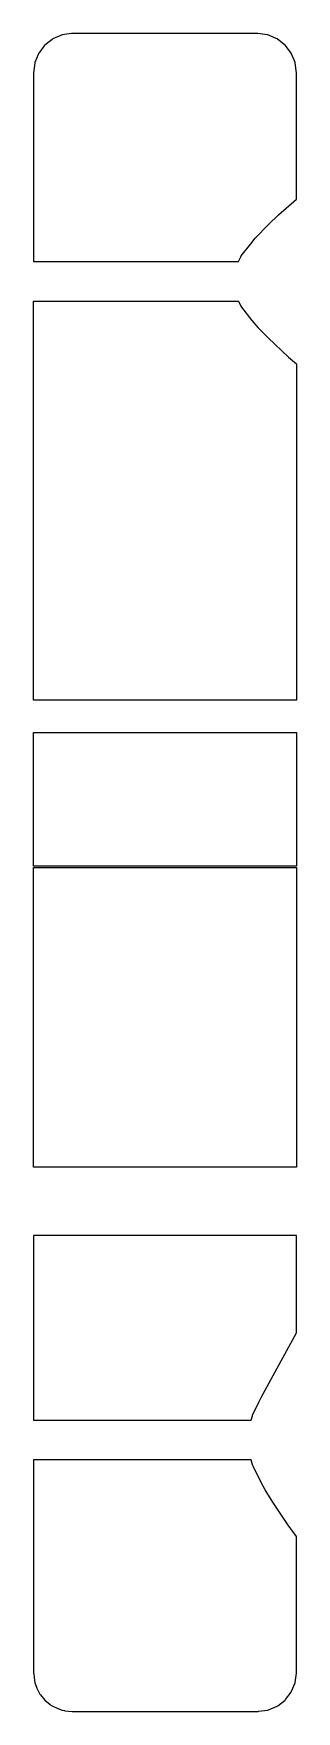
# Model space of a CAD drawing. Header units: metres. Extents: x 2.4 to 16, y -16 to 70.9.
import ezdxf

# ---------------------------------------------------------------- set-up
doc = ezdxf.new("R2010")
doc.units = ezdxf.units.M

msp = doc.modelspace()

# ---------------------------------------------------------------- linework, layer by layer
for p, q in [((3.361, 70.585), (2.986, 70.293)), ((3.4, 70.615), (3.361, 70.585)), ((3.845, 70.802), (3.4, 70.615)), ((3.882, 70.817), (3.845, 70.802)), ((4.364, 70.881), (3.882, 70.817)), ((4.4, 70.886), (4.364, 70.881)), ((13.333, 70.886), (4.4, 70.886)), ((14, 70.886), (13.333, 70.886)), ((14.479, 70.822), (14, 70.886)), ((14.518, 70.817), (14.479, 70.822)), ((14.958, 70.632), (14.518, 70.817)), ((15, 70.615), (14.958, 70.632)), ((15.369, 70.328), (15, 70.615)), ((2.636, 69.796), (2.468, 69.385)), ((2.668, 69.873), (2.636, 69.796)), ((2.948, 70.242), (2.668, 69.873)), ((2.986, 70.293), (2.948, 70.242)), ((15.414, 70.293), (15.369, 70.328)), ((15.688, 69.931), (15.414, 70.293)), ((15.732, 69.873), (15.688, 69.931)), ((15.897, 69.471), (15.732, 69.873)), ((2.411, 68.948), (2.4, 68.863)), ((2.4, 68.863), (2.4, 64.954)), ((2.468, 69.385), (2.411, 68.948)), ((15.932, 69.385), (15.897, 69.471)), ((15.989, 68.948), (15.932, 69.385)), ((16, 68.863), (15.989, 68.948)), ((16, 63.987), (16, 68.863)), ((2.4, 64.954), (2.4, 63.264)), ((16, 62.31), (16, 63.987)), ((2.4, 63.264), (2.4, 62.403)), ((2.4, 62.403), (2.4, 61.615)), ((15.073, 61.496), (16, 62.31)), ((16, 62.31), (16, 62.31)), ((2.4, 61.615), (2.4, 61.207)), ((2.4, 61.207), (2.4, 60.926)), ((2.4, 60.926), (2.4, 60.215)), ((13.867, 60.288), (14.562, 60.99)), ((14.562, 60.99), (15.073, 61.496)), ((2.4, 60.215), (2.4, 60.099)), ((2.4, 60.099), (2.4, 60.005)), ((2.4, 60.005), (2.4, 59.344)), ((13.145, 59.368), (13.637, 60.001)), ((13.637, 60.001), (13.867, 60.288)), ((2.4, 59.344), (2.4, 59.328)), ((2.4, 59.328), (2.4, 59.08)), ((13, 59.08), (13.117, 59.322)), ((13.117, 59.322), (13.145, 59.368)), ((2.4, 59.08), (6.308, 59.08)), ((6.308, 59.08), (13, 59.08)), ((2.4, 56.795), (2.4, 57.024)), ((2.4, 57.024), (9.092, 57.024)), ((2.4, 56.272), (2.4, 56.795)), ((9.092, 57.024), (13, 57.024)), ((13, 57.024), (13.125, 56.768)), ((13.125, 56.768), (13.162, 56.713)), ((13.162, 56.713), (13.697, 56.019)), ((2.4, 55.896), (2.4, 56.272)), ((2.4, 50.951), (2.4, 55.896)), ((13.697, 56.019), (14.018, 55.653)), ((14.018, 55.653), (14.542, 55.135)), ((14.542, 55.135), (15.597, 54.126)), ((15.597, 54.126), (16, 53.782)), ((16, 53.782), (16, 52.643)), ((16, 52.643), (16, 49.807)), ((2.4, 45.934), (2.4, 50.951)), ((16, 49.807), (16, 43.354)), ((2.4, 43.354), (2.4, 45.934)), ((2.4, 40.174), (2.4, 43.354)), ((16, 43.354), (16, 36.359)), ((16, 43.354), (16, 43.354)), ((2.4, 36.359), (2.4, 40.174)), ((13.385, 36.359), (2.4, 36.359)), ((16, 36.359), (13.385, 36.359)), ((2.4, 31.585), (2.4, 34.694)), ((2.4, 34.694), (5.015, 34.694)), ((5.015, 34.694), (16, 34.694)), ((16, 34.694), (16, 28.034)), ((16, 34.694), (16, 34.694)), ((2.4, 27.766), (2.4, 31.585)), ((16, 28.034), (16, 27.766)), ((2.505, 27.766), (2.4, 27.766)), ((2.4, 23.011), (2.4, 27.699)), ((2.4, 27.699), (15.895, 27.699)), ((16, 27.766), (2.505, 27.766)), ((15.895, 27.699), (16, 27.699)), ((16, 27.699), (16, 19.105)), ((2.4, 19.105), (2.4, 23.011)), ((2.4, 18.386), (2.4, 19.105)), ((2.4, 17.306), (2.4, 18.386)), ((16, 19.105), (16, 17.306)), ((16, 19.105), (16, 19.105)), ((2.4, 14.457), (2.4, 17.306)), ((16, 17.306), (16, 12.177)), ((2.4, 12.177), (2.4, 14.457)), ((7.945, 12.177), (2.4, 12.177)), ((16, 12.177), (7.945, 12.177)), ((10.455, 8.646), (2.4, 8.646)), ((2.4, 8.646), (2.4, 5.224)), ((16, 8.646), (10.455, 8.646)), ((16, 4.118), (16, 8.646)), ((2.4, 5.224), (2.4, -0.242)), ((15.003, 1.783), (16, 3.607)), ((16, 3.607), (16, 4.118)), ((16, 3.607), (16, 3.607)), ((14.172, 0.263), (15.003, 1.783)), ((13.735, -0.657), (14.052, 0.02)), ((14.052, 0.02), (14.172, 0.263)), ((2.4, -0.242), (2.4, -0.722)), ((2.4, -0.722), (2.4, -0.919)), ((13.656, -0.919), (13.722, -0.693)), ((13.722, -0.693), (13.735, -0.657)), ((2.4, -0.919), (6.148, -0.919)), ((6.148, -0.919), (13.656, -0.919)), ((9.256, -2.974), (2.4, -2.974)), ((2.4, -2.974), (2.4, -3.234)), ((2.4, -3.234), (2.4, -3.25)), ((2.4, -3.25), (2.4, -3.902)), ((13.656, -2.974), (9.256, -2.974)), ((13.733, -3.229), (13.656, -2.974)), ((13.746, -3.268), (13.733, -3.229)), ((13.774, -3.329), (13.746, -3.268)), ((14.151, -4.118), (13.774, -3.329)), ((2.4, -3.902), (2.4, -3.99)), ((2.4, -3.99), (2.4, -4.097)), ((2.4, -4.097), (2.4, -4.792)), ((14.384, -4.524), (14.151, -4.118)), ((2.4, -4.792), (2.4, -5.039)), ((2.4, -5.039), (2.4, -5.375)), ((14.779, -5.164), (14.384, -4.524)), ((15.568, -6.349), (14.779, -5.164)), ((2.4, -5.375), (2.4, -6.141)), ((2.4, -6.141), (2.4, -6.807)), ((2.4, -6.807), (2.4, -7.915)), ((15.709, -6.544), (15.568, -6.349)), ((16, -6.944), (15.709, -6.544)), ((16, -10.055), (16, -6.944)), ((2.4, -7.915), (2.4, -10.267)), ((2.4, -10.267), (2.4, -11.021)), ((16, -11.562), (16, -10.055)), ((16, -10.055), (16, -10.055)), ((2.4, -11.021), (2.4, -11.483)), ((2.4, -11.483), (2.4, -11.757)), ((2.4, -11.757), (2.4, -11.904)), ((2.4, -11.904), (2.4, -13.958)), ((16, -12.215), (16, -11.562)), ((16, -12.246), (16, -12.215)), ((16, -12.576), (16, -12.246)), ((16, -12.747), (16, -12.576)), ((16, -14), (16, -12.747)), ((2.4, -13.958), (2.4, -14)), ((2.4, -14), (2.4, -14.007)), ((2.4, -14.007), (2.403, -14.023)), ((2.403, -14.023), (2.406, -14.046)), ((2.406, -14.046), (2.442, -14.404)), ((2.442, -14.404), (2.468, -14.518)), ((2.468, -14.518), (2.545, -14.744)), ((2.545, -14.744), (2.563, -14.787)), ((15.749, -14.958), (15.932, -14.518)), ((15.932, -14.518), (15.934, -14.504)), ((15.934, -14.504), (15.999, -14.011)), ((15.999, -14.011), (16, -14)), ((2.563, -14.787), (2.668, -15)), ((2.668, -15), (2.732, -15.103)), ((2.732, -15.103), (2.761, -15.14)), ((2.761, -15.14), (2.986, -15.414)), ((2.986, -15.414), (3.264, -15.642)), ((15.036, -15.705), (15.414, -15.414)), ((15.414, -15.414), (15.442, -15.379)), ((15.442, -15.379), (15.732, -15)), ((15.732, -15), (15.749, -14.958)), ((3.264, -15.642), (3.301, -15.67)), ((3.301, -15.67), (3.4, -15.732)), ((3.4, -15.732), (3.615, -15.838)), ((3.615, -15.838), (3.659, -15.856)), ((3.659, -15.856), (3.882, -15.932)), ((3.882, -15.932), (3.999, -15.959)), ((3.999, -15.959), (4.023, -15.963)), ((4.023, -15.963), (4.4, -16)), ((4.4, -16), (4.813, -16)), ((4.813, -16), (14, -16)), ((14, -16), (14.015, -15.999)), ((14.015, -15.999), (14.045, -15.994)), ((14.045, -15.994), (14.518, -15.932)), ((14.518, -15.932), (14.559, -15.915)), ((14.559, -15.915), (15, -15.732)), ((15, -15.732), (15.036, -15.705))]:
    msp.add_line(p, q)

doc.saveas('drawing.dxf')
